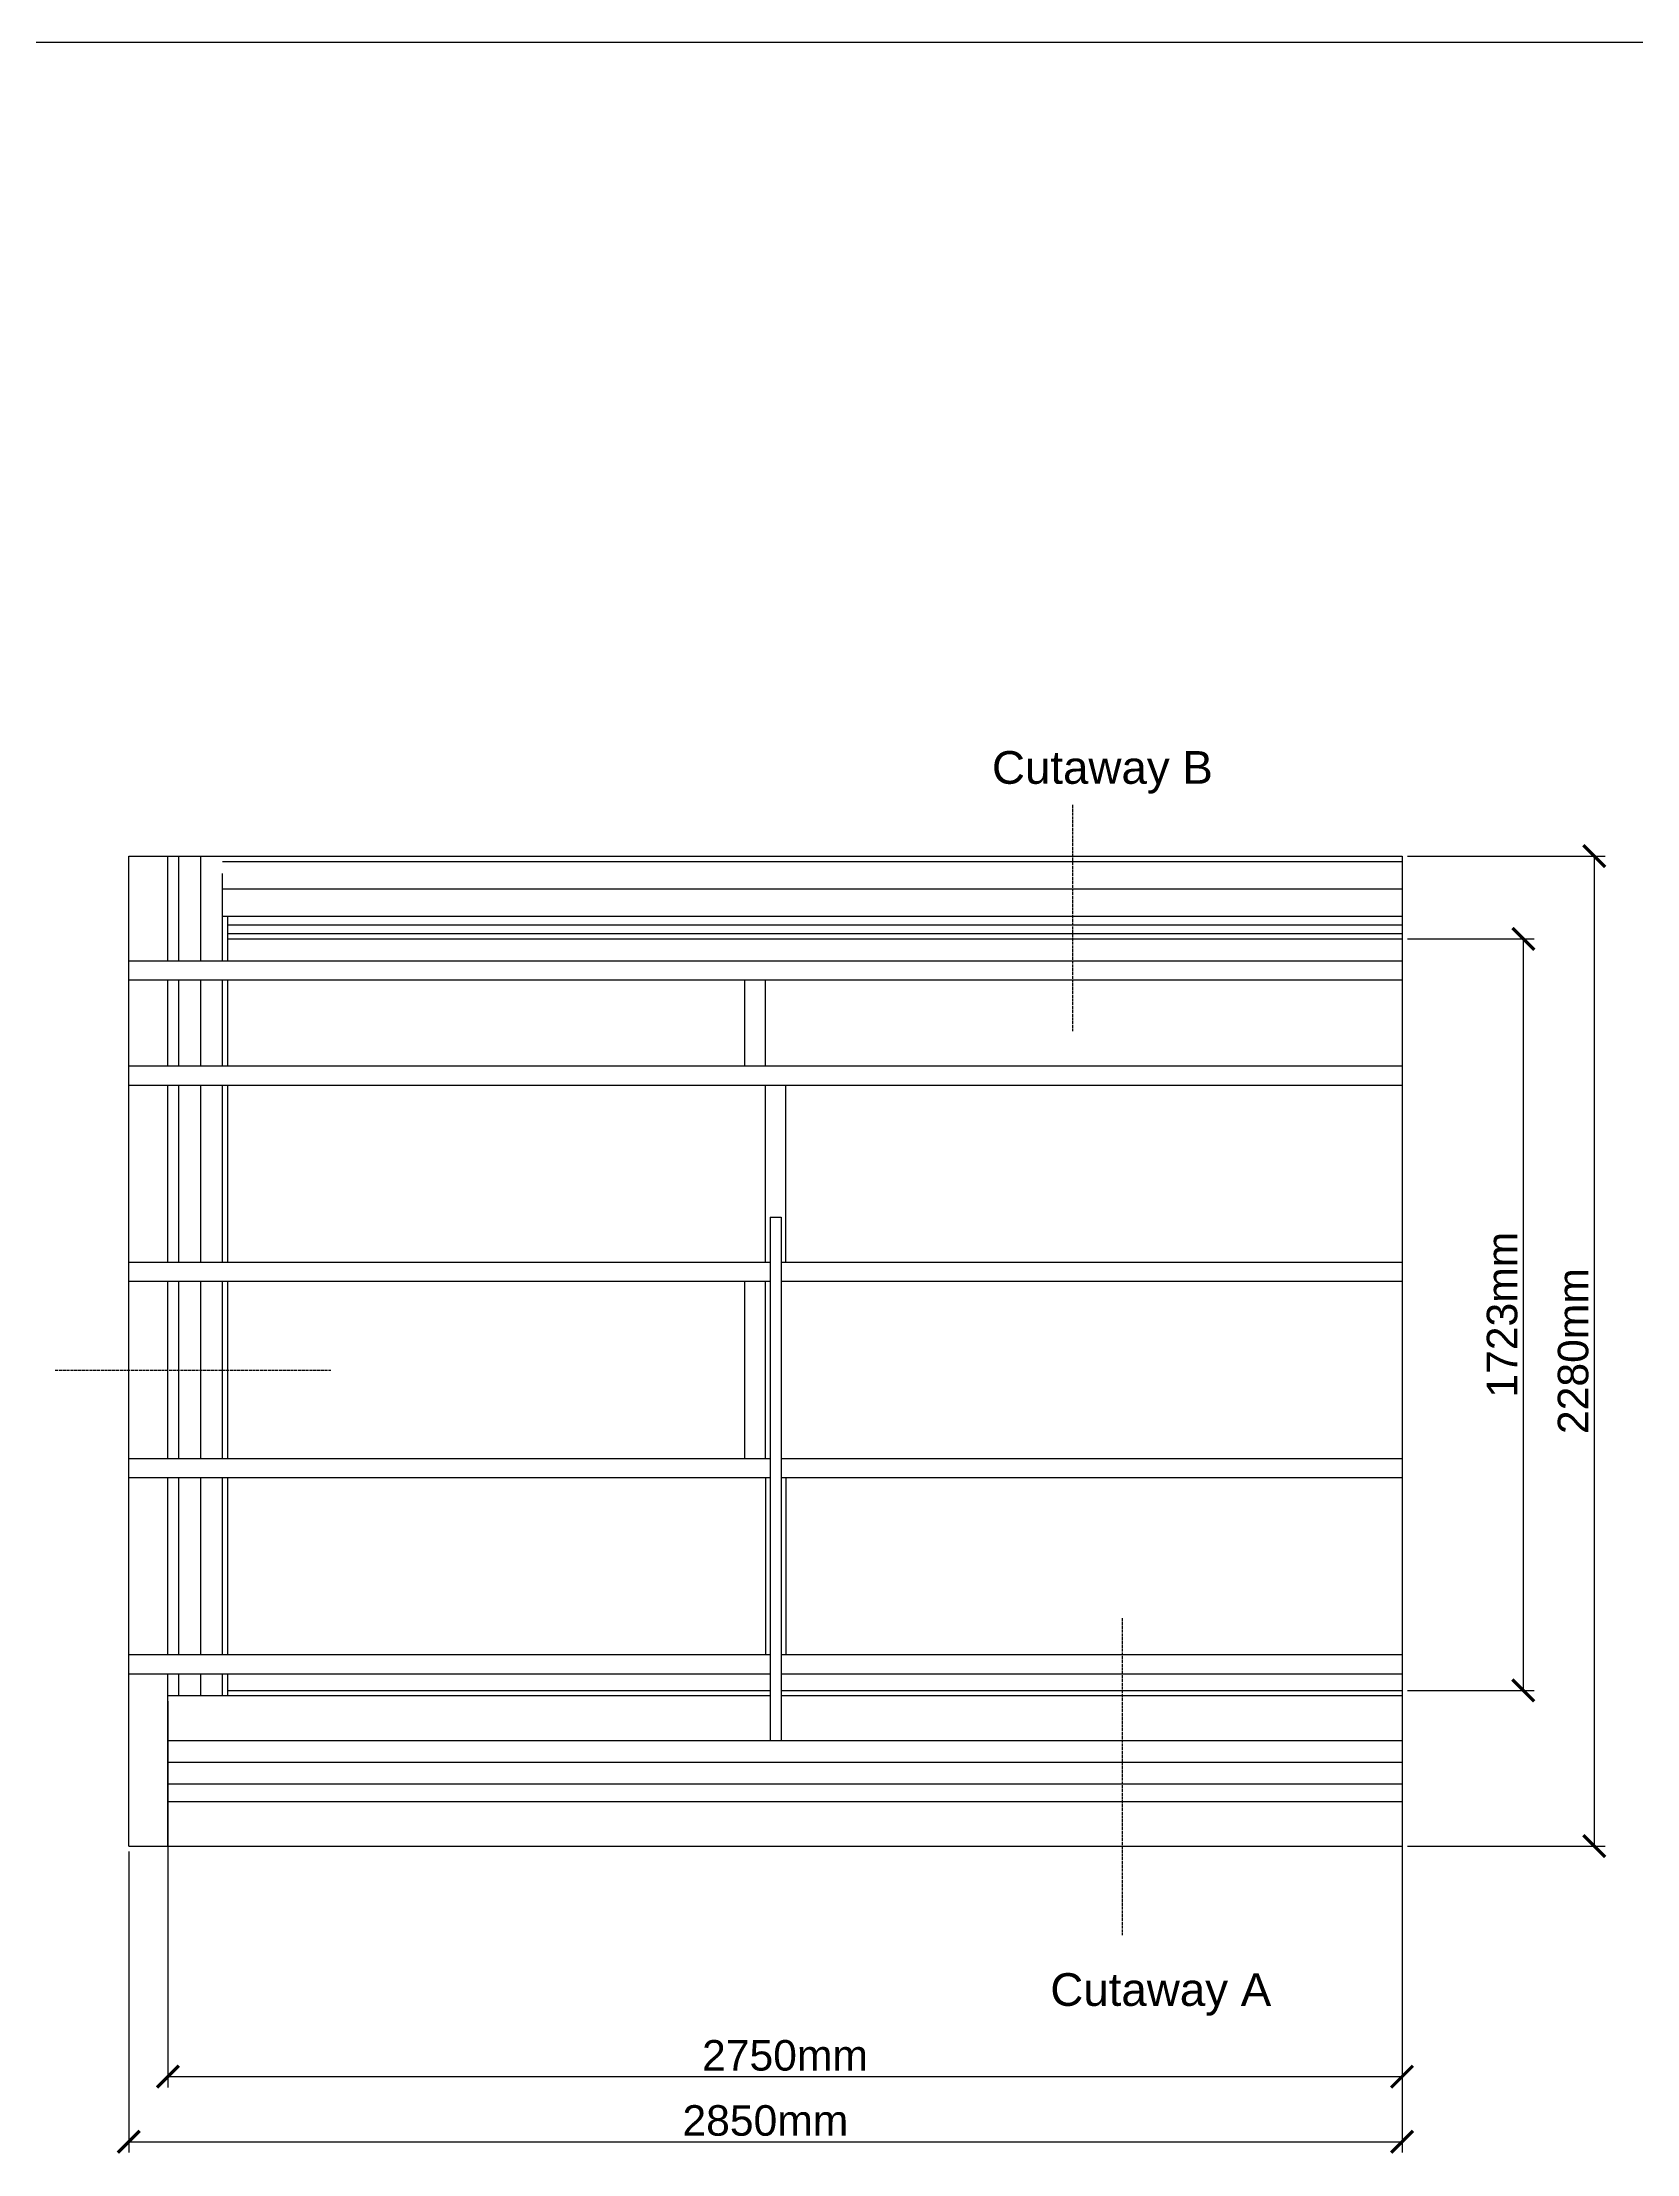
# Model space of a CAD drawing. Header units: millimetres. Extents: x -11841 to 102307, y -68819 to 40378.
# Drawn here: x 78945 to 82602, y 2182 to 7024 of the extents above; entities that cross this region are included whole.
import ezdxf

# ---------------------------------------------------------------- set-up
doc = ezdxf.new("R2010")
doc.units = ezdxf.units.MM
doc.linetypes.add('ACAD_ISO02W100', pattern=[15, 12, -3])
doc.styles.get("Standard").update_dxf_attribs({"font": 'Arial.ttf'})
doc.linetypes.add('BATTING', pattern='A,0.00254,-2.54,[134,ltypeshp.shx,S=2.54,R=0,X=-2.54,Y=0],-5.08,[134,ltypeshp.shx,S=2.54,R=180,X=2.54,Y=0],-2.54', length=10.16254)
doc.dimstyles.new('JRMStyle', dxfattribs={"dimtxt": 3.5, "dimasz": 2.5, "dimexe": 1.25, "dimexo": 0.625, "dimtad": 1, "dimdec": 0, "dimdsep": 46, "dimtxsty": 'Standard', "dimblk": 'ARCHTICK', "dimblk1": 'ARCHTICK', "dimblk2": 'ARCHTICK', "dimcen": 2.5, "dimadec": 0, "dimazin": 0, "dimtfac": 1, "dimtdec": 0, "dimtmove": 0, "dimatfit": 3, "dimldrblk": 'ARCHTICK', "dimfxl": 1, "dimarcsym": 0})

# ---------------------------------------------------------------- blocks, each defined once
blk = doc.blocks.new('_ArchTick')
at = {"color": 0, "linetype": 'ByBlock', "const_width": 0.15}
blk.add_lwpolyline([(-0.5, -0.5), (0.5, 0.5)], dxfattribs=at)
blk = doc.blocks.new('*D116')
at = {"color": 0, "lineweight": -2, "ltscale": 0.58, "transparency": 16777216}
for p, q in [((82076.2, 5157.8), (82529.6, 5157.8)), ((82504.6, 5157.8), (82504.6, 2887.8)), ((82076.2, 2887.8), (82529.6, 2887.8))]:
    blk.add_line(p, q, dxfattribs=at)
at = {"layer": 'Defpoints', "color": 0, "ltscale": 0.58, "transparency": 16777216}
for p in [(82063.7, 5157.8), (82063.7, 2887.8), (82504.6, 2887.8)]:
    blk.add_point(p, dxfattribs=at)
at = {"color": 0, "lineweight": -2, "ltscale": 0.58, "transparency": 16777216, "xscale": 50, "yscale": 50, "zscale": 50}
for p, rotation in [((82504.6, 5157.8), 90), ((82504.6, 2887.8), 270)]:
    blk.add_blockref('_ArchTick', p, dxfattribs=dict(at, rotation=rotation))
at = {"color": 0, "ltscale": 0.58, "transparency": 16777216, "insert": (82456.3, 4022.8), "char_height": 70, "attachment_point": 5, "rotation": 90}
blk.add_mtext('2280mm', dxfattribs=at)
blk = doc.blocks.new('*D117')
at = {"color": 0, "lineweight": -2, "ltscale": 0.58, "transparency": 16777216}
for p, q in [((82076.2, 4967.8), (82366.8, 4967.8)), ((82341.8, 4967.8), (82341.8, 3244.8)), ((82076.2, 3244.8), (82366.8, 3244.8))]:
    blk.add_line(p, q, dxfattribs=at)
at = {"layer": 'Defpoints', "color": 0, "ltscale": 0.58, "transparency": 16777216}
for p in [(82063.7, 4967.8), (82063.7, 3244.8), (82341.8, 3244.8)]:
    blk.add_point(p, dxfattribs=at)
at = {"color": 0, "lineweight": -2, "ltscale": 0.58, "transparency": 16777216, "xscale": 50, "yscale": 50, "zscale": 50}
for p, rotation in [((82341.8, 4967.8), 90), ((82341.8, 3244.8), 270)]:
    blk.add_blockref('_ArchTick', p, dxfattribs=dict(at, rotation=rotation))
at = {"color": 0, "ltscale": 0.58, "transparency": 16777216, "insert": (82293.5, 4106.3), "char_height": 70, "attachment_point": 5, "rotation": 90}
blk.add_mtext('1723mm', dxfattribs=at)
blk = doc.blocks.new('*D118')
at = {"color": 0, "lineweight": -2, "ltscale": 0.58, "transparency": 16777216}
for p, q in [((79233.7, 3220.3), (79233.7, 2334.3)), ((82063.7, 3220.3), (82063.7, 2334.3)), ((79233.7, 2359.3), (82063.7, 2359.3))]:
    blk.add_line(p, q, dxfattribs=at)
at = {"layer": 'Defpoints', "color": 0, "ltscale": 0.58, "transparency": 16777216}
for p in [(79233.7, 3232.8), (82063.7, 3232.8), (82063.7, 2359.3)]:
    blk.add_point(p, dxfattribs=at)
at = {"color": 0, "lineweight": -2, "ltscale": 0.58, "transparency": 16777216, "xscale": 50, "yscale": 50, "zscale": 50, "rotation": 180}
blk.add_blockref('_ArchTick', (79233.7, 2359.3), dxfattribs=at)
at = {"color": 0, "lineweight": -2, "ltscale": 0.58, "transparency": 16777216, "xscale": 50, "yscale": 50, "zscale": 50}
blk.add_blockref('_ArchTick', (82063.7, 2359.3), dxfattribs=at)
at = {"color": 0, "ltscale": 0.58, "transparency": 16777216, "insert": (80648.7, 2407.6), "char_height": 70, "attachment_point": 5}
blk.add_mtext('2750mm', dxfattribs=at)
blk = doc.blocks.new('*D119')
at = {"color": 0, "lineweight": -2, "ltscale": 0.58, "transparency": 16777216}
for p, q in [((79143.7, 2875.3), (79143.7, 2185.1)), ((82063.7, 2875.3), (82063.7, 2185.1)), ((79143.7, 2210.1), (82063.7, 2210.1))]:
    blk.add_line(p, q, dxfattribs=at)
at = {"layer": 'Defpoints', "color": 0, "ltscale": 0.58, "transparency": 16777216}
for p in [(79143.7, 2887.8), (82063.7, 2887.8), (82063.7, 2210.1)]:
    blk.add_point(p, dxfattribs=at)
at = {"color": 0, "lineweight": -2, "ltscale": 0.58, "transparency": 16777216, "xscale": 50, "yscale": 50, "zscale": 50, "rotation": 180}
blk.add_blockref('_ArchTick', (79143.7, 2210.1), dxfattribs=at)
at = {"color": 0, "lineweight": -2, "ltscale": 0.58, "transparency": 16777216, "xscale": 50, "yscale": 50, "zscale": 50}
blk.add_blockref('_ArchTick', (82063.7, 2210.1), dxfattribs=at)
at = {"color": 0, "ltscale": 0.58, "transparency": 16777216, "insert": (80603.7, 2258.3), "char_height": 70, "attachment_point": 5}
blk.add_mtext('2850mm', dxfattribs=at)

msp = doc.modelspace()

# ---------------------------------------------------------------- linework, layer by layer
for p, q in [((29010.9, 7023.9), (102306.7, 7023.9)), ((79143.7, 2887.8), (79143.7, 5157.8)), ((79143.7, 5157.8), (82063.7, 5157.8)), ((79233.7, 4917.8), (79233.7, 5157.8)), ((79258.7, 4917.8), (79258.7, 5157.8)), ((79358.7, 5145.3), (82063.7, 5145.3)), ((82063.7, 5157.8), (82063.7, 2887.8)), ((79358.7, 4917.8), (79358.7, 5117.8)), ((79358.7, 5020.3), (82063.7, 5020.3)), ((79371.2, 4917.8), (79371.2, 5020.3)), ((79371.2, 4980.3), (82063.7, 4980.3)), ((79371.2, 4967.8), (82063.7, 4967.8)), ((79143.7, 4917.8), (82063.7, 4917.8)), ((82063.7, 4917.8), (82063.7, 4873.8)), ((79143.7, 4873.8), (82063.7, 4873.8)), ((79233.7, 4676.8), (79233.7, 4873.8)), ((79258.7, 4676.8), (79258.7, 4873.8)), ((79358.7, 4676.8), (79358.7, 4873.8)), ((79371.2, 4676.8), (79371.2, 4873.8)), ((80556.7, 4676.8), (80556.7, 4873.8)), ((80603.7, 4676.8), (80603.7, 4873.8)), ((79143.7, 4676.8), (82063.7, 4676.8)), ((82063.7, 4676.8), (82063.7, 4632.8)), ((79143.7, 4632.8), (82063.7, 4632.8)), ((79233.7, 4226.8), (79233.7, 4632.8)), ((79258.7, 4226.8), (79258.7, 4632.8)), ((79358.7, 4226.8), (79358.7, 4632.8)), ((79371.2, 4226.8), (79371.2, 4632.8)), ((80603.7, 4226.8), (80603.7, 4632.8)), ((80650.7, 4226.8), (80650.7, 4632.8)), ((79143.7, 4226.8), (80614.7, 4226.8)), ((80639.7, 4226.8), (82063.7, 4226.8)), ((82063.7, 4226.8), (82063.7, 4182.8)), ((79143.7, 4182.8), (80614.7, 4182.8)), ((79233.7, 3776.8), (79233.7, 4182.8)), ((79258.7, 3776.8), (79258.7, 4182.8)), ((79358.7, 3776.8), (79358.7, 4182.8)), ((79371.2, 3776.8), (79371.2, 4182.8)), ((80556.7, 3776.8), (80556.7, 4182.8)), ((80603.7, 3776.8), (80603.7, 4182.8)), ((80639.7, 4182.8), (82063.7, 4182.8)), ((79143.7, 3776.8), (80614.7, 3776.8)), ((80639.7, 3776.8), (82063.7, 3776.8)), ((82063.7, 3776.8), (82063.7, 3732.8)), ((79143.7, 3732.8), (80614.7, 3732.8)), ((79233.7, 3326.8), (79233.7, 3732.8)), ((79258.7, 3326.8), (79258.7, 3732.8)), ((79358.7, 3326.8), (79358.7, 3732.8)), ((79371.2, 3326.8), (79371.2, 3732.8)), ((80603.7, 3732.8), (80603.7, 3326.8)), ((80639.7, 3732.8), (82063.7, 3732.8)), ((80650.7, 3732.8), (80650.7, 3326.8)), ((79143.7, 3326.8), (80614.7, 3326.8)), ((80639.7, 3326.8), (82063.7, 3326.8)), ((82063.7, 3326.8), (82063.7, 3282.8)), ((79143.7, 3282.8), (80614.7, 3282.8)), ((79233.7, 2887.8), (79233.7, 3282.8)), ((79258.7, 3232.8), (79258.7, 3282.8)), ((79358.7, 3232.8), (79358.7, 3282.8)), ((79371.2, 3232.8), (79371.2, 3282.8)), ((79371.2, 3244.8), (80614.7, 3244.8)), ((80639.7, 3282.8), (82063.7, 3282.8)), ((80639.7, 3244.8), (82063.7, 3244.8)), ((79233.7, 3232.8), (80614.7, 3232.8)), ((80639.7, 3232.8), (82063.7, 3232.8)), ((79233.7, 3130.3), (82063.7, 3130.3)), ((79233.7, 3030.3), (82063.7, 3030.3)), ((79233.7, 2990.3), (82063.7, 2990.3)), ((79143.7, 2887.8), (82063.7, 2887.8))]:
    msp.add_line(p, q)
at = {"linetype": 'ACAD_ISO02W100', "ltscale": 0.58}
for p, q in [((81308.2, 5275), (81308.2, 4756.7)), ((78975.2, 3979.3), (79607.4, 3979.3)), ((81422, 3410.4), (81422, 2683.5))]:
    msp.add_line(p, q, dxfattribs=at)
at = {"linetype": 'BATTING', "ltscale": 0.23}
for p, q in [((79308.7, 5157.8), (79308.7, 4917.8)), ((79308.7, 4873.8), (79308.7, 4676.8)), ((79308.7, 4632.8), (79308.7, 4226.8)), ((79308.7, 4182.8), (79308.7, 3776.8)), ((79308.7, 3732.8), (79308.7, 3326.8))]:
    msp.add_line(p, q, dxfattribs=at)
at = {"linetype": 'BATTING', "ltscale": 0.28}
msp.add_line((79358.7, 5082.8), (82063.7, 5082.8), dxfattribs=at)
at = {"linetype": 'BATTING', "ltscale": 0.08}
msp.add_line((79371.2, 5000.3), (82063.7, 5000.3), dxfattribs=at)
at = {"ltscale": 0.58}
for p, q in [((80614.7, 4330.3), (80614.7, 3130.3)), ((80614.7, 4330.3), (80639.7, 4330.3)), ((80639.7, 4330.3), (80639.7, 3130.3)), ((80603.7, 3326.8), (80614.7, 3326.8)), ((80639.7, 3326.8), (80650.7, 3326.8))]:
    msp.add_line(p, q, dxfattribs=at)
at = {"linetype": 'BATTING', "ltscale": 0.24}
for p, q in [((79308.7, 3282.8), (79308.7, 3232.8)), ((79233.7, 3080.3), (82063.7, 3080.3))]:
    msp.add_line(p, q, dxfattribs=at)

# ---------------------------------------------------------------- texts
at = {"char_height": 75, "attachment_point": 1}
for s, insert in [('Cutaway B', (81123.3, 5398.6)), ('Cutaway A', (81257.1, 2596.5))]:
    msp.add_mtext_dynamic_manual_height_columns(s, width=2143.269, gutter_width=12.5, heights=[0], dxfattribs=dict(at, insert=insert))

# ---------------------------------------------------------------- dimensions: what is measured, and where the dimension line sits
at = {"ltscale": 0.58}
dim = msp.add_linear_dim(base=(82504.6, 2887.8), p1=(82063.7, 5157.8), p2=(82063.7, 2887.8), angle=90, text='2280mm', dimstyle='JRMStyle', override={"dimpost": 'mm'}, dxfattribs=at)
dim.commit()
dim.dimension.update_dxf_attribs({"geometry": '*D116', "text_midpoint": (82456.3, 4022.8)})
dim = msp.add_linear_dim(base=(82341.8, 3244.8), p1=(82063.7, 4967.8), p2=(82063.7, 3244.8), angle=90, dimstyle='JRMStyle', override={"dimpost": 'mm'}, dxfattribs=at)
dim.commit()
dim.dimension.update_dxf_attribs({"geometry": '*D117', "text_midpoint": (82293.5, 4106.3)})
for p1, p2, distance, text, picture, middle in [((79233.7, 3232.8), (82063.7, 3232.8), -873.5, '2750mm', '*D118', (80648.7, 2407.6)), ((79143.7, 2887.8), (82063.7, 2887.8), -677.8, '2850mm', '*D119', (80603.7, 2258.3))]:
    dim = msp.add_aligned_dim(p1=p1, p2=p2, distance=distance, text=text, dimstyle='JRMStyle', override={"dimpost": 'mm'}, dxfattribs=at)
    dim.commit()
    dim.dimension.update_dxf_attribs({"geometry": picture, "text_midpoint": middle})

doc.saveas('drawing.dxf')
